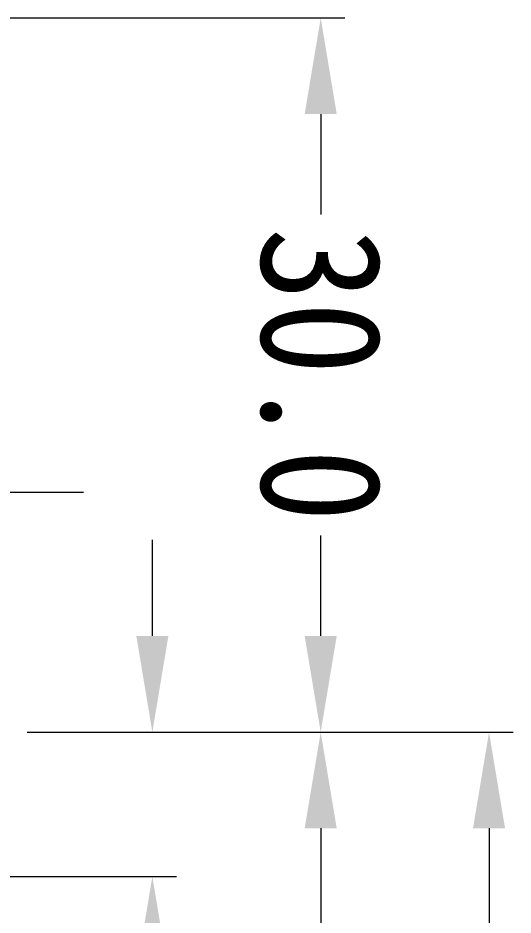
# Model space of a CAD drawing. Header units: millimetres. Extents: x 306 to 1885, y 393 to 1000.
# Drawn here: x 1220.25 to 1240.84, y 645.38 to 682.69 of the extents above; entities that cross this region are included whole.
import ezdxf

# ---------------------------------------------------------------- set-up
doc = ezdxf.new("R2010")
doc.units = ezdxf.units.MM
doc.layers.add('dim', color=3, linetype='Continuous', lineweight=9)
doc.styles.add('FFS', font='SIMFANG.TTF', dxfattribs={"width": 0.9})
doc.dimstyles.new('YanXiu', dxfattribs={"dimtxt": 2.5, "dimasz": 2.2, "dimexe": 1, "dimexo": 0.6, "dimgap": 0.66, "dimtad": 0, "dimzin": 1, "dimdsep": 46, "dimtxsty": 'FFS', "dimcen": 0, "dimclrd": 256, "dimclre": 131, "dimclrt": 42, "dimazin": 0, "dimtfac": 1, "dimtofl": 0, "dimtmove": 0, "dimatfit": 3, "dimfxl": 0, "dimlwd": 5, "dimlwe": 5, "dimarcsym": 0})

# ---------------------------------------------------------------- blocks, each defined once
blk = doc.blocks.new('*D37')
at = {"layer": 'Defpoints', "color": 0}
for p in [(14.04, 43.552), (0.834, 13.852), (19.244, 13.852)]:
    blk.add_point(p, dxfattribs=at)
at = {"layer": 'dim', "color": 131, "lineweight": 5}
for p, q in [((13.04, 43.552), (-0.165, 43.552)), ((18.245, 13.852), (-0.165, 13.852))]:
    blk.add_line(p, q, dxfattribs=at)
at = {"layer": 'dim', "lineweight": 5}
for p, q in [((0.834, 39.552), (0.834, 35.381)), ((0.834, 17.852), (0.834, 22.023))]:
    blk.add_line(p, q, dxfattribs=at)
at = {"layer": 'dim'}
for points in [[(0.168, 39.552), (1.501, 39.552), (0.834, 43.552)], [(0.168, 17.852), (1.501, 17.852), (0.834, 13.852)]]:
    blk.add_solid(points, dxfattribs=at)
at = {"layer": 'dim', "color": 42, "insert": (0.834, 28.702), "char_height": 5, "attachment_point": 5, "rotation": 90, "style": 'FFS'}
blk.add_mtext('30.0', dxfattribs=at)
blk = doc.blocks.new('*D38')
at = {"layer": 'Defpoints', "color": 0}
for p in [(18.694, 35.952), (25.094, 35.952), (25.094, 33.566)]:
    blk.add_point(p, dxfattribs=at)
at = {"layer": 'dim', "color": 131, "lineweight": 5}
for p, q in [((18.694, 34.952), (18.694, 32.566)), ((25.094, 34.952), (25.094, 32.566))]:
    blk.add_line(p, q, dxfattribs=at)
at = {"layer": 'dim', "lineweight": 5}
for p, q in [((14.694, 33.566), (10.694, 33.566)), ((29.094, 33.566), (33.094, 33.566))]:
    blk.add_line(p, q, dxfattribs=at)
at = {"layer": 'dim'}
for points in [[(14.694, 34.233), (14.694, 32.899), (18.694, 33.566)], [(29.094, 34.233), (29.094, 32.899), (25.094, 33.566)]]:
    blk.add_solid(points, dxfattribs=at)
at = {"layer": 'dim', "color": 42, "insert": (42.067, 33.566), "char_height": 5, "attachment_point": 5, "style": 'FFS'}
blk.add_mtext('{\\Fromant.shx,gbcbig.shx|c134;%%c}6.50', dxfattribs=at)
blk = doc.blocks.new('*D39')
at = {"layer": 'Defpoints', "color": 0}
for p in [(-6.166, 103.552), (30.559, 103.552), (14.04, 43.552)]:
    blk.add_point(p, dxfattribs=at)
at = {"layer": 'dim', "color": 131, "lineweight": 5}
for p, q in [((29.56, 103.552), (-7.165, 103.552)), ((13.04, 43.552), (-7.165, 43.552))]:
    blk.add_line(p, q, dxfattribs=at)
at = {"layer": 'dim', "lineweight": 5}
for p, q in [((-6.166, 99.552), (-6.166, 81.885)), ((-6.166, 47.552), (-6.166, 65.218))]:
    blk.add_line(p, q, dxfattribs=at)
at = {"layer": 'dim'}
for points in [[(-6.832, 99.552), (-5.499, 99.552), (-6.166, 103.552)], [(-6.832, 47.552), (-5.499, 47.552), (-6.166, 43.552)]]:
    blk.add_solid(points, dxfattribs=at)
at = {"layer": 'dim', "color": 42, "insert": (-6.166, 73.552), "char_height": 5, "attachment_point": 5, "rotation": 90, "style": 'FFS'}
blk.add_mtext('60.00', dxfattribs=at)
blk = doc.blocks.new('*D40')
at = {"layer": 'Defpoints', "color": 0}
for p in [(0.834, 85.552), (29.262, 85.552), (14.04, 43.552)]:
    blk.add_point(p, dxfattribs=at)
at = {"layer": 'dim', "color": 131, "lineweight": 5}
for p, q in [((28.263, 85.552), (-0.165, 85.552)), ((13.04, 43.552), (-0.165, 43.552))]:
    blk.add_line(p, q, dxfattribs=at)
at = {"layer": 'dim', "lineweight": 5}
for p, q in [((0.834, 81.552), (0.834, 72.922)), ((0.834, 47.552), (0.834, 56.182))]:
    blk.add_line(p, q, dxfattribs=at)
at = {"layer": 'dim'}
for points in [[(0.168, 81.552), (1.501, 81.552), (0.834, 85.552)], [(0.168, 47.552), (1.501, 47.552), (0.834, 43.552)]]:
    blk.add_solid(points, dxfattribs=at)
at = {"layer": 'dim', "color": 42, "insert": (0.834, 64.552), "char_height": 5, "attachment_point": 5, "rotation": 90, "style": 'FFS'}
blk.add_mtext('42.00', dxfattribs=at)
blk = doc.blocks.new('*D41')
at = {"layer": 'Defpoints', "color": 0}
for p in [(7.834, 49.552), (15.127, 49.552), (14.04, 43.552)]:
    blk.add_point(p, dxfattribs=at)
at = {"layer": 'dim', "lineweight": 5}
for p, q in [((7.834, 53.552), (7.834, 57.552)), ((7.834, 39.552), (7.834, 35.552))]:
    blk.add_line(p, q, dxfattribs=at)
at = {"layer": 'dim', "color": 131, "lineweight": 5}
for p, q in [((14.127, 49.552), (6.835, 49.552)), ((13.04, 43.552), (6.835, 43.552))]:
    blk.add_line(p, q, dxfattribs=at)
at = {"layer": 'dim'}
for points in [[(7.168, 53.552), (8.501, 53.552), (7.834, 49.552)], [(7.168, 39.552), (8.501, 39.552), (7.834, 43.552)]]:
    blk.add_solid(points, dxfattribs=at)
at = {"layer": 'dim', "color": 42, "insert": (7.834, 64.328), "char_height": 5, "attachment_point": 5, "rotation": 90, "style": 'FFS'}
blk.add_mtext('6.00', dxfattribs=at)
blk = doc.blocks.new('u50')
at = {"layer": 'dim'}
for base, p2, picture, middle in [((-6.166, 103.552), (30.559, 103.552), '*D39', (-6.166, 73.552)), ((0.834, 85.552), (29.262, 85.552), '*D40', (0.834, 64.552)), ((7.834, 49.552), (15.127, 49.552), '*D41', (7.834, 64.328))]:
    dim = blk.add_linear_dim(base=base, p1=(14.04, 43.552), p2=p2, angle=90, dimstyle='YanXiu', override={"dimtxt": 5, "dimasz": 4, "dimexe": 0.9995, "dimexo": 0.9995, "dimgap": 0.9995}, dxfattribs=at)
    dim.commit()
    dim.dimension.update_dxf_attribs({"geometry": picture, "text_midpoint": middle})
dim = blk.add_linear_dim(base=(0.834, 13.852), p1=(14.04, 43.552), p2=(19.244, 13.852), angle=90, text='30.0', dimstyle='YanXiu', override={"dimtxt": 5, "dimasz": 4, "dimexe": 0.9995, "dimexo": 0.9995, "dimgap": 0.9995, "dimtmove": 1}, dxfattribs=at)
dim.commit()
dim.dimension.update_dxf_attribs({"geometry": '*D37', "text_midpoint": (0.834, 28.702)})
dim = blk.add_linear_dim(base=(25.094, 33.566), p1=(18.694, 35.952), p2=(25.094, 35.952), text='{\\Fromant.shx,gbcbig.shx|c134;%%c}6.50', dimstyle='YanXiu', override={"dimtxt": 5, "dimasz": 4, "dimexe": 0.9995, "dimexo": 0.9995, "dimgap": 0.9995}, dxfattribs=at)
dim.commit()
dim.dimension.update_dxf_attribs({"geometry": '*D38', "text_midpoint": (42.067, 33.566)})

msp = doc.modelspace()

# ---------------------------------------------------------------- block references
at = {"rotation": 180}
msp.add_blockref('u50', (1233.672, 696.542), dxfattribs=at)

doc.saveas('drawing.dxf')
